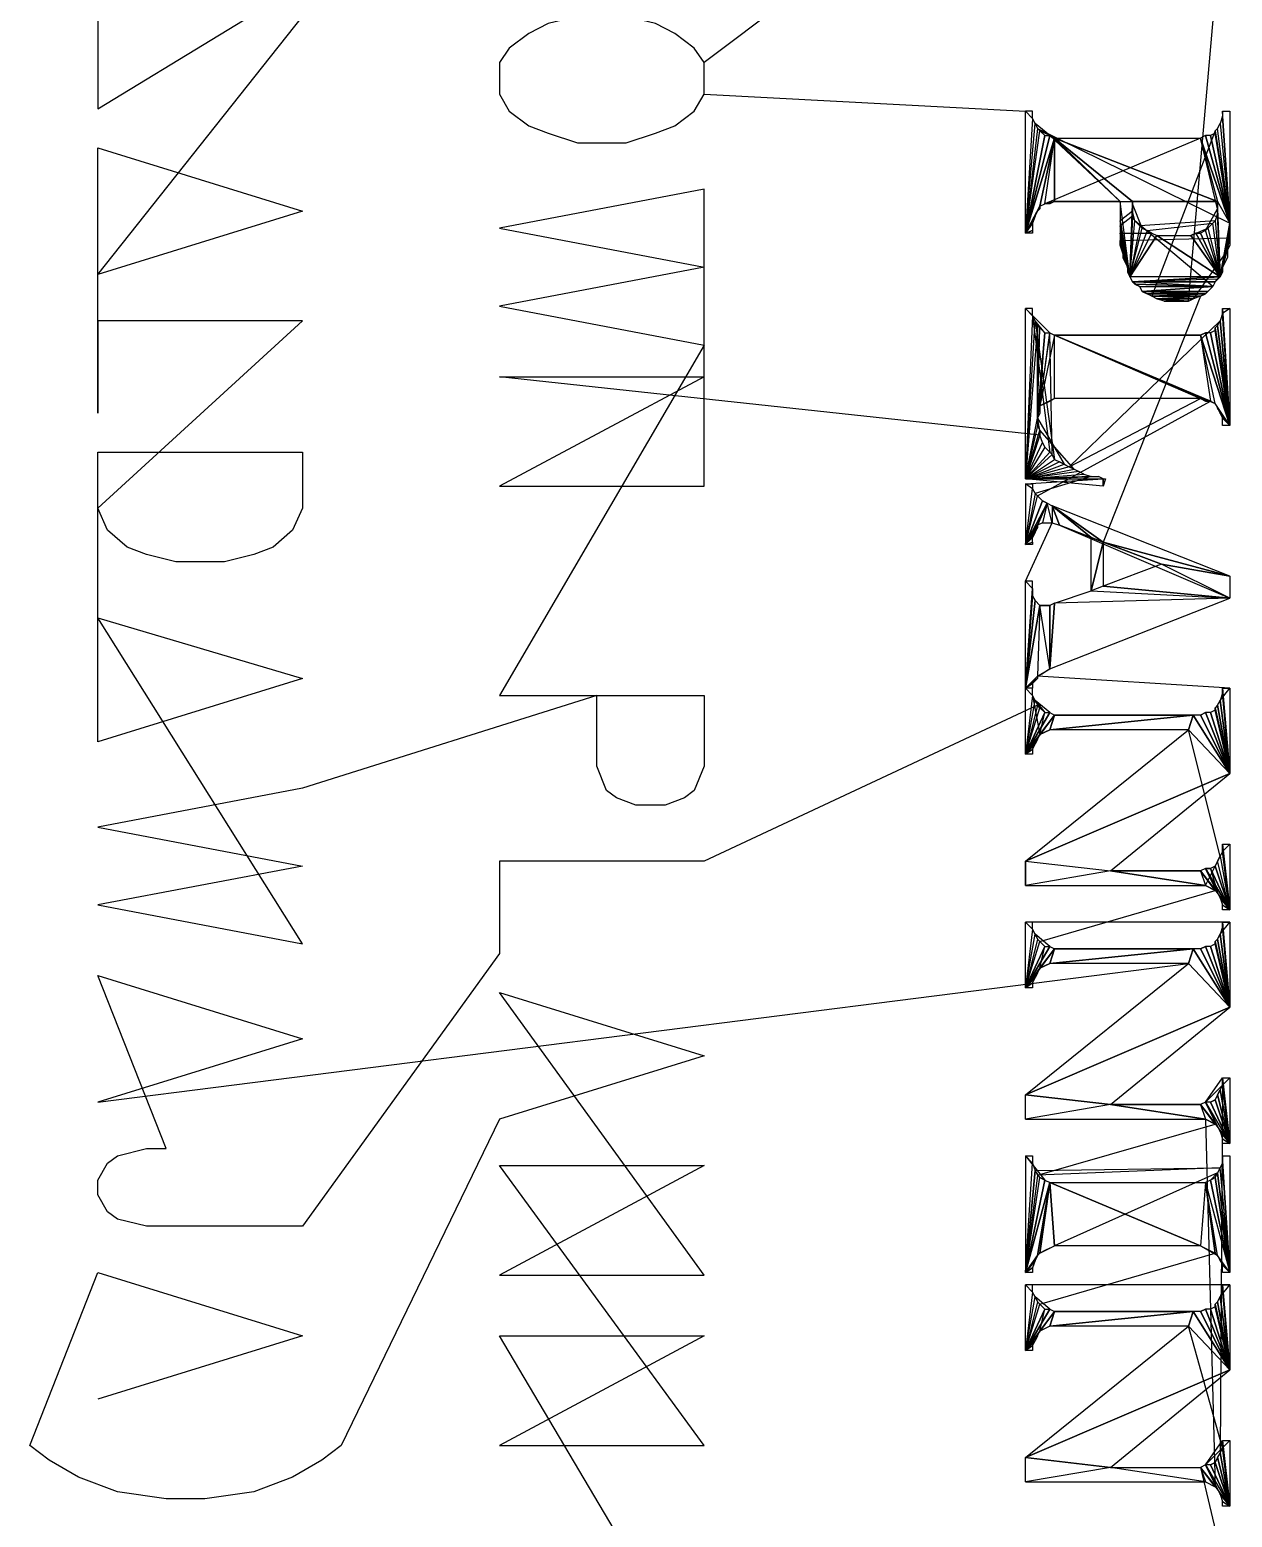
# Model space of a CAD drawing. Header units: metres. Extents: x 0 to 805, y 0 to 1107.
# Drawn here: x 94.04 to 125.41, y 137.3 to 176.1 of the extents above; entities that cross this region are included whole.
import ezdxf

# ---------------------------------------------------------------- set-up
doc = ezdxf.new("R2010")
doc.units = ezdxf.units.M
doc.layers.add('GUIDES', color=8, linetype='Continuous')
doc.layers.add('ROADS', color=7, linetype='Continuous')

msp = doc.modelspace()

# ---------------------------------------------------------------- linework, layer by layer
at = {"layer": 'GUIDES'}
for points in [[(111.626, 175.246), (111.372, 175.627), (110.864, 176.008), (110.356, 176.262), (109.594, 176.452), (108.324, 176.452), (107.562, 176.262), (107.054, 176.008), (106.546, 175.627), (106.292, 175.246), (106.292, 174.42), (106.546, 173.976), (107.054, 173.595), (107.562, 173.404), (108.324, 173.15), (109.594, 173.15), (110.356, 173.404), (110.864, 173.595), (111.372, 173.976), (111.626, 174.42), (111.626, 175.246)], [(120.198, 173.976), (120.008, 173.976), (120.198, 173.785), (120.198, 173.976)], [(120.008, 173.976), (120.198, 173.785), (120.008, 170.801), (120.008, 173.976)], [(125.151, 173.849), (125.088, 173.658), (125.342, 171.055), (125.151, 173.849)], [(125.151, 173.849), (125.342, 171.055), (125.151, 173.976), (125.151, 173.849)], [(125.342, 171.055), (125.151, 173.976), (125.342, 173.976), (125.342, 171.055)], [(120.008, 170.801), (120.262, 173.658), (120.198, 173.785), (120.008, 170.801)], [(120.325, 173.531), (120.008, 170.801), (120.262, 173.658), (120.325, 173.531)], [(120.008, 170.801), (120.389, 173.468), (120.325, 173.531), (120.008, 170.801)], [(120.516, 173.341), (120.008, 170.801), (120.389, 173.468), (120.516, 173.341)], [(124.961, 173.468), (125.342, 171.055), (125.024, 173.531), (124.961, 173.468)], [(125.342, 171.055), (124.961, 173.404), (124.961, 173.468), (125.342, 171.055)], [(125.342, 171.055), (125.024, 173.531), (125.088, 173.658), (125.342, 171.055)], [(120.643, 173.341), (120.77, 173.277), (120.008, 170.801), (120.643, 173.341)], [(120.516, 173.341), (120.643, 173.341), (120.008, 170.801), (120.516, 173.341)], [(120.77, 173.277), (120.389, 171.499), (120.008, 170.801), (120.77, 173.277)], [(120.516, 171.563), (120.77, 173.277), (120.389, 171.499), (120.516, 171.563)], [(120.77, 171.626), (120.516, 171.563), (120.77, 173.277), (120.77, 171.626)], [(125.024, 171.626), (122.802, 171.626), (120.77, 173.277), (125.024, 171.626)], [(122.802, 171.626), (120.77, 173.277), (122.484, 171.626), (122.802, 171.626)], [(120.77, 173.277), (122.484, 171.626), (120.77, 171.626), (120.77, 173.277)], [(120.77, 173.277), (124.58, 173.277), (125.024, 171.626), (120.77, 173.277)], [(124.707, 173.341), (124.58, 173.277), (125.342, 171.055), (124.707, 173.341)], [(124.58, 173.277), (125.024, 171.626), (125.342, 171.055), (124.58, 173.277)], [(124.834, 173.341), (124.707, 173.341), (125.342, 171.055), (124.834, 173.341)], [(124.834, 173.341), (125.342, 171.055), (124.961, 173.404), (124.834, 173.341)], [(120.325, 171.372), (120.389, 171.499), (120.008, 170.801), (120.325, 171.372)], [(120.389, 171.436), (120.325, 171.372), (120.389, 171.499), (120.389, 171.436)], [(120.77, 171.626), (120.643, 171.563), (120.516, 171.563), (120.77, 171.626)], [(122.484, 171.118), (122.738, 169.658), (122.484, 171.626), (122.484, 171.118)], [(122.738, 169.658), (122.484, 171.626), (122.802, 171.626), (122.738, 169.658)], [(122.738, 169.658), (122.802, 171.563), (122.802, 171.626), (122.738, 169.658)], [(122.802, 171.372), (122.738, 169.658), (122.802, 171.563), (122.802, 171.372)], [(125.024, 171.626), (125.024, 171.436), (125.088, 169.658), (125.024, 171.626)], [(125.024, 171.626), (125.342, 171.055), (125.088, 169.658), (125.024, 171.626)], [(120.008, 170.801), (120.262, 171.245), (120.325, 171.372), (120.008, 170.801)], [(120.198, 171.055), (120.008, 170.801), (120.262, 171.245), (120.198, 171.055)], [(122.484, 171.118), (122.484, 170.991), (122.738, 169.658), (122.484, 171.118)], [(122.802, 171.372), (122.802, 171.245), (122.738, 169.658), (122.802, 171.372)], [(122.738, 169.658), (122.865, 171.118), (122.802, 171.245), (122.738, 169.658)], [(122.992, 170.991), (122.738, 169.658), (122.865, 171.118), (122.992, 170.991)], [(125.088, 169.658), (124.897, 171.055), (124.961, 171.118), (125.088, 169.658)], [(125.024, 171.309), (124.961, 171.118), (125.088, 169.658), (125.024, 171.309)], [(125.024, 171.436), (125.024, 171.309), (125.088, 169.658), (125.024, 171.436)], [(120.198, 171.055), (120.198, 170.864), (120.008, 170.801), (120.198, 171.055)], [(120.198, 170.864), (120.198, 170.801), (120.008, 170.801), (120.198, 170.864)], [(122.484, 170.991), (122.484, 170.801), (122.738, 169.658), (122.484, 170.991)], [(122.484, 170.61), (122.675, 169.912), (122.484, 170.801), (122.484, 170.61)], [(122.675, 169.912), (122.484, 170.801), (122.738, 169.658), (122.675, 169.912)], [(122.738, 169.658), (123.056, 170.928), (122.992, 170.991), (122.738, 169.658)], [(123.183, 170.864), (122.738, 169.658), (123.056, 170.928), (123.183, 170.864)], [(122.738, 169.658), (123.31, 170.801), (123.183, 170.864), (122.738, 169.658)], [(123.437, 170.737), (122.738, 169.658), (123.31, 170.801), (123.437, 170.737)], [(125.088, 169.658), (122.738, 169.658), (123.437, 170.737), (125.088, 169.658)], [(123.437, 170.737), (124.326, 170.737), (125.088, 169.658), (123.437, 170.737)], [(124.326, 170.737), (125.088, 169.658), (124.453, 170.801), (124.326, 170.737)], [(124.58, 170.801), (124.453, 170.801), (125.088, 169.658), (124.58, 170.801)], [(124.58, 170.801), (125.088, 169.658), (124.707, 170.864), (124.58, 170.801)], [(125.088, 169.658), (124.707, 170.864), (124.77, 170.928), (125.088, 169.658)], [(124.77, 170.928), (125.088, 169.658), (124.897, 171.055), (124.77, 170.928)], [(125.342, 171.055), (125.342, 170.864), (125.088, 169.658), (125.342, 171.055)], [(125.342, 170.864), (125.342, 170.674), (125.088, 169.658), (125.342, 170.864)], [(122.675, 169.912), (122.484, 170.483), (122.484, 170.61), (122.675, 169.912)], [(125.342, 170.674), (125.151, 169.912), (125.088, 169.658), (125.342, 170.674)], [(125.278, 170.356), (125.342, 170.674), (125.151, 169.912), (125.278, 170.356)], [(125.278, 170.356), (125.278, 170.166), (125.151, 169.912), (125.278, 170.356)], [(125.342, 170.483), (125.278, 170.356), (125.342, 170.674), (125.342, 170.483)], [(122.548, 170.293), (122.548, 170.166), (122.675, 169.912), (122.548, 170.293)], [(122.675, 169.912), (122.675, 169.785), (122.738, 169.658), (122.675, 169.912)], [(122.802, 169.531), (125.088, 169.658), (122.738, 169.658), (122.802, 169.531)], [(125.024, 169.594), (122.802, 169.531), (125.088, 169.658), (125.024, 169.594)], [(122.802, 169.531), (124.961, 169.531), (125.024, 169.594), (122.802, 169.531)], [(125.151, 169.912), (125.151, 169.785), (125.088, 169.658), (125.151, 169.912)], [(122.865, 169.467), (124.897, 169.404), (122.802, 169.531), (122.865, 169.467)], [(124.897, 169.404), (122.802, 169.531), (124.961, 169.531), (124.897, 169.404)], [(122.865, 169.467), (122.992, 169.404), (124.897, 169.404), (122.865, 169.467)], [(122.992, 169.404), (124.897, 169.404), (123.056, 169.277), (122.992, 169.404)], [(124.897, 169.404), (124.77, 169.277), (123.056, 169.277), (124.897, 169.404)], [(123.056, 169.277), (123.183, 169.213), (124.707, 169.213), (123.056, 169.277)], [(124.77, 169.277), (123.056, 169.277), (124.707, 169.213), (124.77, 169.277)], [(123.183, 169.213), (124.707, 169.213), (123.31, 169.15), (123.183, 169.213)], [(124.707, 169.213), (123.31, 169.15), (124.58, 169.15), (124.707, 169.213)], [(120.198, 168.832), (120.008, 168.832), (120.198, 168.642), (120.198, 168.832)], [(120.008, 168.832), (120.198, 168.642), (120.008, 164.387), (120.008, 168.832)], [(123.31, 169.15), (124.58, 169.15), (123.437, 169.086), (123.31, 169.15)], [(124.58, 169.15), (124.389, 169.086), (123.437, 169.086), (124.58, 169.15)], [(124.389, 169.086), (123.437, 169.086), (124.262, 169.023), (124.389, 169.086)], [(123.437, 169.086), (124.262, 169.023), (123.627, 169.023), (123.437, 169.086)], [(125.342, 165.784), (125.151, 168.705), (125.151, 168.832), (125.342, 165.784)], [(125.342, 165.784), (125.151, 168.832), (125.342, 168.832), (125.342, 165.784)], [(120.008, 164.387), (120.262, 168.515), (120.198, 168.642), (120.008, 164.387)], [(120.325, 168.388), (120.008, 164.387), (120.262, 168.515), (120.325, 168.388)], [(120.008, 164.387), (120.325, 165.975), (120.325, 168.388), (120.008, 164.387)], [(120.325, 165.975), (120.389, 168.324), (120.325, 168.388), (120.325, 165.975)], [(124.961, 168.324), (125.342, 165.784), (125.024, 168.388), (124.961, 168.324)], [(125.342, 165.784), (125.024, 168.388), (125.088, 168.515), (125.342, 165.784)], [(125.088, 168.515), (125.342, 165.784), (125.151, 168.705), (125.088, 168.515)], [(120.516, 168.197), (120.325, 165.975), (120.389, 168.324), (120.516, 168.197)], [(120.389, 166.292), (120.643, 168.197), (120.325, 165.975), (120.389, 166.292)], [(120.516, 168.197), (120.643, 168.197), (120.325, 165.975), (120.516, 168.197)], [(120.77, 168.134), (120.389, 166.292), (120.643, 168.197), (120.77, 168.134)], [(120.77, 166.483), (120.77, 168.134), (120.389, 166.292), (120.77, 166.483)], [(124.58, 166.483), (120.77, 166.483), (120.77, 168.134), (124.58, 166.483)], [(124.58, 166.483), (124.834, 166.419), (120.77, 168.134), (124.58, 166.483)], [(124.834, 166.419), (120.77, 168.134), (124.58, 168.134), (124.834, 166.419)], [(124.707, 168.197), (124.58, 168.134), (125.342, 165.784), (124.707, 168.197)], [(124.834, 166.419), (124.961, 166.356), (124.58, 168.134), (124.834, 166.419)], [(124.961, 166.356), (124.58, 168.134), (125.342, 165.784), (124.961, 166.356)], [(124.834, 168.197), (124.707, 168.197), (125.342, 165.784), (124.834, 168.197)], [(124.834, 168.197), (125.342, 165.784), (124.961, 168.261), (124.834, 168.197)], [(125.342, 165.784), (124.961, 168.261), (124.961, 168.324), (125.342, 165.784)], [(120.389, 166.292), (120.643, 166.419), (120.77, 166.483), (120.389, 166.292)], [(124.58, 166.483), (124.707, 166.419), (124.834, 166.419), (124.58, 166.483)], [(120.389, 166.292), (120.389, 166.102), (120.325, 165.975), (120.389, 166.292)], [(124.961, 166.356), (125.024, 166.229), (125.342, 165.784), (124.961, 166.356)], [(125.024, 166.229), (125.088, 166.102), (125.342, 165.784), (125.024, 166.229)], [(125.088, 166.102), (125.151, 165.975), (125.342, 165.784), (125.088, 166.102)], [(120.325, 165.784), (120.008, 164.387), (120.325, 165.975), (120.325, 165.784)], [(120.008, 164.387), (120.389, 165.657), (120.325, 165.784), (120.008, 164.387)], [(125.151, 165.975), (125.342, 165.784), (125.151, 165.784), (125.151, 165.975)], [(120.389, 165.53), (120.008, 164.387), (120.389, 165.657), (120.389, 165.53)], [(120.008, 164.387), (120.452, 165.34), (120.389, 165.53), (120.008, 164.387)], [(120.516, 165.213), (120.008, 164.387), (120.452, 165.34), (120.516, 165.213)], [(95.814, 165.086), (101.148, 165.086), (101.148, 163.625), (100.894, 163.054), (100.386, 162.609), (99.878, 162.419), (99.116, 162.228), (97.846, 162.228), (97.084, 162.419), (96.576, 162.609), (96.068, 163.054), (95.814, 163.625), (95.814, 165.086)], [(120.008, 164.387), (120.643, 165.086), (120.516, 165.213), (120.008, 164.387)], [(120.706, 165.022), (120.008, 164.387), (120.643, 165.086), (120.706, 165.022)], [(120.008, 164.387), (120.77, 164.895), (120.706, 165.022), (120.008, 164.387)], [(120.897, 164.832), (120.008, 164.387), (120.77, 164.895), (120.897, 164.832)], [(120.008, 164.387), (121.024, 164.768), (120.897, 164.832), (120.008, 164.387)], [(121.151, 164.705), (120.008, 164.387), (121.024, 164.768), (121.151, 164.705)], [(120.008, 164.387), (121.278, 164.641), (121.151, 164.705), (120.008, 164.387)], [(121.405, 164.578), (120.008, 164.387), (121.278, 164.641), (121.405, 164.578)], [(120.008, 164.387), (121.532, 164.514), (121.405, 164.578), (120.008, 164.387)], [(121.722, 164.451), (120.008, 164.387), (121.532, 164.514), (121.722, 164.451)], [(121.913, 164.451), (120.008, 164.387), (122.04, 164.387), (121.913, 164.451)], [(121.722, 164.451), (121.913, 164.451), (120.008, 164.387), (121.722, 164.451)], [(120.008, 164.387), (122.04, 164.387), (122.04, 164.197), (120.008, 164.387)], [(120.008, 162.673), (120.198, 164.133), (120.008, 164.26), (120.008, 162.673)], [(120.198, 164.133), (120.008, 164.26), (120.198, 164.26), (120.198, 164.133)], [(120.262, 164.006), (120.008, 162.673), (120.198, 164.133), (120.262, 164.006)], [(122.04, 164.387), (122.103, 164.387), (122.04, 164.197), (122.04, 164.387)], [(120.008, 162.673), (120.325, 163.943), (120.262, 164.006), (120.008, 162.673)], [(120.452, 163.816), (120.008, 162.673), (120.325, 163.943), (120.452, 163.816)], [(120.008, 162.673), (120.579, 163.752), (120.452, 163.816), (120.008, 162.673)], [(120.325, 163.181), (120.008, 162.673), (120.579, 163.752), (120.325, 163.181)], [(120.579, 163.752), (120.452, 163.244), (120.325, 163.181), (120.579, 163.752)], [(120.706, 163.244), (120.579, 163.752), (120.452, 163.244), (120.706, 163.244)], [(120.706, 163.689), (120.706, 163.244), (120.579, 163.752), (120.706, 163.689)], [(120.706, 163.244), (120.897, 163.181), (120.706, 163.689), (120.706, 163.244)], [(120.897, 163.181), (120.706, 163.689), (121.722, 162.863), (120.897, 163.181)], [(120.706, 163.689), (121.722, 162.863), (122.04, 162.736), (120.706, 163.689)], [(120.706, 163.689), (122.04, 162.736), (125.342, 161.847), (120.706, 163.689)], [(120.325, 163.181), (120.325, 163.117), (120.008, 162.673), (120.325, 163.181)], [(120.008, 162.673), (120.262, 162.99), (120.325, 163.117), (120.008, 162.673)], [(120.198, 162.863), (120.008, 162.673), (120.262, 162.99), (120.198, 162.863)], [(120.008, 162.673), (120.198, 162.736), (120.198, 162.863), (120.008, 162.673)], [(120.198, 162.673), (120.008, 162.673), (120.198, 162.736), (120.198, 162.673)], [(121.722, 162.863), (122.04, 162.736), (121.722, 161.466), (121.722, 162.863)], [(122.04, 162.736), (122.04, 161.593), (121.722, 161.466), (122.04, 162.736)], [(122.04, 162.736), (123.564, 162.165), (125.342, 161.847), (122.04, 162.736)], [(123.564, 162.165), (122.04, 161.593), (125.342, 161.276), (123.564, 162.165)], [(123.564, 162.165), (125.342, 161.847), (125.342, 161.276), (123.564, 162.165)], [(120.198, 161.72), (120.008, 161.72), (120.198, 161.53), (120.198, 161.72)], [(120.008, 161.72), (120.198, 161.53), (120.008, 158.926), (120.008, 161.72)], [(120.198, 161.53), (120.198, 161.339), (120.008, 158.926), (120.198, 161.53)], [(121.722, 161.466), (125.342, 161.276), (120.77, 161.149), (121.722, 161.466)], [(122.04, 161.593), (121.722, 161.466), (125.342, 161.276), (122.04, 161.593)], [(120.198, 161.339), (120.262, 161.212), (120.008, 158.926), (120.198, 161.339)], [(120.262, 161.212), (120.389, 161.085), (120.008, 158.926), (120.262, 161.212)], [(120.389, 161.085), (120.325, 159.244), (120.008, 158.926), (120.389, 161.085)], [(120.325, 159.244), (120.643, 159.434), (120.389, 161.085), (120.325, 159.244)], [(120.389, 161.085), (120.643, 161.085), (120.643, 159.434), (120.389, 161.085)], [(125.342, 161.276), (120.77, 161.149), (120.643, 159.434), (125.342, 161.276)], [(120.643, 161.085), (120.643, 159.434), (120.77, 161.149), (120.643, 161.085)], [(120.325, 159.244), (120.325, 159.18), (120.008, 158.926), (120.325, 159.244)], [(120.008, 158.926), (120.198, 159.053), (120.325, 159.18), (120.008, 158.926)], [(120.452, 159.307), (120.325, 159.244), (120.643, 159.434), (120.452, 159.307)], [(120.198, 158.926), (120.008, 158.926), (120.198, 159.053), (120.198, 158.926)], [(120.198, 158.926), (120.008, 158.926), (120.198, 158.736), (120.198, 158.926)], [(120.008, 158.926), (120.198, 158.736), (120.008, 157.212), (120.008, 158.926)], [(120.008, 157.212), (120.262, 158.609), (120.198, 158.736), (120.008, 157.212)], [(125.088, 158.609), (125.342, 156.704), (125.151, 158.799), (125.088, 158.609)], [(125.342, 156.704), (125.151, 158.799), (125.151, 158.926), (125.342, 156.704)], [(125.342, 156.704), (125.151, 158.926), (125.342, 158.926), (125.342, 156.704)], [(120.325, 158.482), (120.008, 157.212), (120.262, 158.609), (120.325, 158.482)], [(120.008, 157.212), (120.389, 158.418), (120.325, 158.482), (120.008, 157.212)], [(120.516, 158.291), (120.008, 157.212), (120.389, 158.418), (120.516, 158.291)], [(124.834, 158.291), (125.342, 156.704), (124.961, 158.355), (124.834, 158.291)], [(124.961, 158.418), (125.342, 156.704), (125.024, 158.482), (124.961, 158.418)], [(125.342, 156.704), (124.961, 158.355), (124.961, 158.418), (125.342, 156.704)], [(125.342, 156.704), (125.024, 158.482), (125.088, 158.609), (125.342, 156.704)], [(120.77, 158.228), (120.008, 157.212), (120.643, 158.291), (120.77, 158.228)], [(120.516, 158.291), (120.643, 158.291), (120.008, 157.212), (120.516, 158.291)], [(120.389, 157.72), (120.77, 158.228), (120.008, 157.212), (120.389, 157.72)], [(120.643, 157.847), (120.389, 157.72), (120.77, 158.228), (120.643, 157.847)], [(124.389, 158.228), (124.262, 157.847), (120.643, 157.847), (124.389, 158.228)], [(120.77, 158.228), (124.389, 158.228), (120.643, 157.847), (120.77, 158.228)], [(124.389, 158.228), (124.262, 157.847), (125.342, 156.704), (124.389, 158.228)], [(124.58, 158.228), (124.389, 158.228), (125.342, 156.704), (124.58, 158.228)], [(124.707, 158.291), (124.58, 158.228), (125.342, 156.704), (124.707, 158.291)], [(124.834, 158.291), (124.707, 158.291), (125.342, 156.704), (124.834, 158.291)], [(124.262, 157.847), (125.342, 156.704), (120.008, 154.418), (124.262, 157.847)], [(120.008, 157.212), (120.325, 157.593), (120.389, 157.72), (120.008, 157.212)], [(120.262, 157.466), (120.008, 157.212), (120.325, 157.593), (120.262, 157.466)], [(120.643, 157.847), (120.516, 157.783), (120.389, 157.72), (120.643, 157.847)], [(120.008, 157.212), (120.198, 157.339), (120.262, 157.466), (120.008, 157.212)], [(120.198, 157.212), (120.008, 157.212), (120.198, 157.339), (120.198, 157.212)], [(125.342, 156.704), (120.008, 154.418), (122.23, 154.164), (125.342, 156.704)], [(125.342, 153.148), (125.151, 154.672), (125.151, 154.862), (125.342, 153.148)], [(125.342, 153.148), (125.151, 154.862), (125.342, 154.862), (125.342, 153.148)], [(125.342, 153.148), (125.024, 154.418), (125.088, 154.545), (125.342, 153.148)], [(125.088, 154.545), (125.342, 153.148), (125.151, 154.672), (125.088, 154.545)], [(120.008, 154.418), (122.23, 154.164), (120.008, 153.783), (120.008, 154.418)], [(120.008, 153.783), (124.707, 153.783), (122.23, 154.164), (120.008, 153.783)], [(124.707, 153.783), (122.23, 154.164), (124.58, 154.164), (124.707, 153.783)], [(124.58, 154.164), (125.024, 153.592), (124.707, 154.227), (124.58, 154.164)], [(124.707, 153.783), (124.961, 153.656), (124.58, 154.164), (124.707, 153.783)], [(124.961, 153.656), (124.58, 154.164), (125.024, 153.592), (124.961, 153.656)], [(125.024, 153.592), (124.707, 154.227), (125.342, 153.148), (125.024, 153.592)], [(124.834, 154.227), (124.707, 154.227), (125.342, 153.148), (124.834, 154.227)], [(124.961, 154.291), (124.834, 154.227), (125.342, 153.148), (124.961, 154.291)], [(124.961, 154.291), (125.342, 153.148), (125.024, 154.418), (124.961, 154.291)], [(124.707, 153.783), (124.834, 153.719), (124.961, 153.656), (124.707, 153.783)], [(125.024, 153.592), (125.088, 153.465), (125.342, 153.148), (125.024, 153.592)], [(125.088, 153.465), (125.151, 153.275), (125.342, 153.148), (125.088, 153.465)], [(125.151, 153.275), (125.342, 153.148), (125.151, 153.148), (125.151, 153.275)], [(120.198, 152.83), (120.008, 152.83), (120.198, 152.64), (120.198, 152.83)], [(120.008, 152.83), (120.198, 152.64), (120.008, 151.116), (120.008, 152.83)], [(120.008, 151.116), (120.262, 152.513), (120.198, 152.64), (120.008, 151.116)], [(120.325, 152.386), (120.008, 151.116), (120.262, 152.513), (120.325, 152.386)], [(125.342, 150.608), (125.024, 152.386), (125.088, 152.513), (125.342, 150.608)], [(125.088, 152.513), (125.342, 150.608), (125.151, 152.703), (125.088, 152.513)], [(125.342, 150.608), (125.151, 152.703), (125.151, 152.83), (125.342, 150.608)], [(125.342, 150.608), (125.151, 152.83), (125.342, 152.83), (125.342, 150.608)], [(120.008, 151.116), (120.389, 152.322), (120.325, 152.386), (120.008, 151.116)], [(120.516, 152.195), (120.008, 151.116), (120.389, 152.322), (120.516, 152.195)], [(120.77, 152.132), (120.008, 151.116), (120.643, 152.195), (120.77, 152.132)], [(120.516, 152.195), (120.643, 152.195), (120.008, 151.116), (120.516, 152.195)], [(120.389, 151.624), (120.77, 152.132), (120.008, 151.116), (120.389, 151.624)], [(120.643, 151.751), (120.389, 151.624), (120.77, 152.132), (120.643, 151.751)], [(124.389, 152.132), (124.262, 151.751), (120.643, 151.751), (124.389, 152.132)], [(120.77, 152.132), (124.389, 152.132), (120.643, 151.751), (120.77, 152.132)], [(124.389, 152.132), (124.262, 151.751), (125.342, 150.608), (124.389, 152.132)], [(124.58, 152.132), (124.389, 152.132), (125.342, 150.608), (124.58, 152.132)], [(124.707, 152.195), (124.58, 152.132), (125.342, 150.608), (124.707, 152.195)], [(124.834, 152.195), (124.707, 152.195), (125.342, 150.608), (124.834, 152.195)], [(124.834, 152.195), (125.342, 150.608), (124.961, 152.259), (124.834, 152.195)], [(124.961, 152.322), (125.342, 150.608), (125.024, 152.386), (124.961, 152.322)], [(125.342, 150.608), (124.961, 152.259), (124.961, 152.322), (125.342, 150.608)], [(124.262, 151.751), (125.342, 150.608), (120.008, 148.322), (124.262, 151.751)], [(120.643, 151.751), (120.516, 151.687), (120.389, 151.624), (120.643, 151.751)], [(120.008, 151.116), (120.325, 151.497), (120.389, 151.624), (120.008, 151.116)], [(120.262, 151.37), (120.008, 151.116), (120.325, 151.497), (120.262, 151.37)], [(120.008, 151.116), (120.198, 151.243), (120.262, 151.37), (120.008, 151.116)], [(120.198, 151.116), (120.008, 151.116), (120.198, 151.243), (120.198, 151.116)], [(125.342, 150.608), (120.008, 148.322), (122.23, 148.068), (125.342, 150.608)], [(125.342, 147.052), (125.151, 148.576), (125.151, 148.766), (125.342, 147.052)], [(125.342, 147.052), (125.151, 148.766), (125.342, 148.766), (125.342, 147.052)], [(120.008, 148.322), (122.23, 148.068), (120.008, 147.687), (120.008, 148.322)], [(124.961, 148.195), (125.342, 147.052), (125.024, 148.322), (124.961, 148.195)], [(125.342, 147.052), (125.024, 148.322), (125.088, 148.449), (125.342, 147.052)], [(125.088, 148.449), (125.342, 147.052), (125.151, 148.576), (125.088, 148.449)], [(120.008, 147.687), (124.707, 147.687), (122.23, 148.068), (120.008, 147.687)], [(124.707, 147.687), (122.23, 148.068), (124.58, 148.068), (124.707, 147.687)], [(124.58, 148.068), (125.024, 147.496), (124.707, 148.131), (124.58, 148.068)], [(124.707, 147.687), (124.961, 147.56), (124.58, 148.068), (124.707, 147.687)], [(124.961, 147.56), (124.58, 148.068), (125.024, 147.496), (124.961, 147.56)], [(125.024, 147.496), (124.707, 148.131), (125.342, 147.052), (125.024, 147.496)], [(124.834, 148.131), (124.707, 148.131), (125.342, 147.052), (124.834, 148.131)], [(124.961, 148.195), (124.834, 148.131), (125.342, 147.052), (124.961, 148.195)], [(124.707, 147.687), (124.834, 147.623), (124.961, 147.56), (124.707, 147.687)], [(125.024, 147.496), (125.088, 147.369), (125.342, 147.052), (125.024, 147.496)], [(125.088, 147.369), (125.151, 147.179), (125.342, 147.052), (125.088, 147.369)], [(125.151, 147.179), (125.342, 147.052), (125.151, 147.052), (125.151, 147.179)], [(120.008, 143.686), (120.198, 146.544), (120.008, 146.734), (120.008, 143.686)], [(120.198, 146.544), (120.008, 146.734), (120.198, 146.734), (120.198, 146.544)], [(125.151, 146.544), (125.342, 143.686), (125.151, 146.734), (125.151, 146.544)], [(125.342, 143.686), (125.151, 146.734), (125.342, 146.734), (125.342, 143.686)], [(120.262, 146.353), (120.008, 143.686), (120.198, 146.544), (120.262, 146.353)], [(120.262, 146.353), (120.325, 146.226), (120.008, 143.686), (120.262, 146.353)], [(125.024, 146.29), (124.961, 146.163), (125.342, 143.686), (125.024, 146.29)], [(125.024, 146.29), (125.342, 143.686), (125.088, 146.417), (125.024, 146.29)], [(125.342, 143.686), (125.088, 146.417), (125.151, 146.544), (125.342, 143.686)], [(120.008, 143.686), (120.389, 146.163), (120.325, 146.226), (120.008, 143.686)], [(120.516, 146.099), (120.008, 143.686), (120.389, 146.163), (120.516, 146.099)], [(120.516, 146.099), (120.643, 146.036), (120.008, 143.686), (120.516, 146.099)], [(120.643, 146.036), (120.325, 144.131), (120.008, 143.686), (120.643, 146.036)], [(120.643, 146.036), (120.389, 144.194), (120.325, 144.131), (120.643, 146.036)], [(120.77, 144.385), (120.643, 146.036), (120.389, 144.194), (120.77, 144.385)], [(124.58, 144.385), (120.77, 144.385), (120.643, 146.036), (124.58, 144.385)], [(120.643, 146.036), (124.707, 146.036), (124.58, 144.385), (120.643, 146.036)], [(124.707, 146.036), (124.58, 144.385), (124.961, 144.194), (124.707, 146.036)], [(124.707, 146.036), (125.342, 143.686), (124.834, 146.099), (124.707, 146.036)], [(124.961, 144.194), (125.024, 144.131), (124.707, 146.036), (124.961, 144.194)], [(125.024, 144.131), (124.707, 146.036), (125.342, 143.686), (125.024, 144.131)], [(125.342, 143.686), (124.834, 146.099), (124.961, 146.163), (125.342, 143.686)], [(120.325, 144.131), (120.262, 144.004), (120.008, 143.686), (120.325, 144.131)], [(120.262, 144.004), (120.198, 143.813), (120.008, 143.686), (120.262, 144.004)], [(120.516, 144.258), (120.389, 144.194), (120.643, 144.321), (120.516, 144.258)], [(125.024, 144.131), (125.088, 144.004), (125.342, 143.686), (125.024, 144.131)], [(125.088, 144.004), (125.151, 143.877), (125.342, 143.686), (125.088, 144.004)], [(120.198, 143.813), (120.198, 143.686), (120.008, 143.686), (120.198, 143.813)], [(125.151, 143.877), (125.342, 143.686), (125.151, 143.686), (125.151, 143.877)], [(120.198, 143.369), (120.008, 143.369), (120.198, 143.178), (120.198, 143.369)], [(120.008, 143.369), (120.198, 143.178), (120.008, 141.654), (120.008, 143.369)], [(120.008, 141.654), (120.262, 143.051), (120.198, 143.178), (120.008, 141.654)], [(125.088, 143.051), (125.342, 141.146), (125.151, 143.242), (125.088, 143.051)], [(125.342, 141.146), (125.151, 143.242), (125.151, 143.369), (125.342, 141.146)], [(125.342, 141.146), (125.151, 143.369), (125.342, 143.369), (125.342, 141.146)], [(120.325, 142.924), (120.008, 141.654), (120.262, 143.051), (120.325, 142.924)], [(120.008, 141.654), (120.389, 142.861), (120.325, 142.924), (120.008, 141.654)], [(120.516, 142.734), (120.008, 141.654), (120.389, 142.861), (120.516, 142.734)], [(124.834, 142.734), (125.342, 141.146), (124.961, 142.797), (124.834, 142.734)], [(124.961, 142.861), (125.342, 141.146), (125.024, 142.924), (124.961, 142.861)], [(125.342, 141.146), (124.961, 142.797), (124.961, 142.861), (125.342, 141.146)], [(125.342, 141.146), (125.024, 142.924), (125.088, 143.051), (125.342, 141.146)], [(120.77, 142.67), (120.008, 141.654), (120.643, 142.734), (120.77, 142.67)], [(120.516, 142.734), (120.643, 142.734), (120.008, 141.654), (120.516, 142.734)], [(120.389, 142.162), (120.77, 142.67), (120.008, 141.654), (120.389, 142.162)], [(120.643, 142.289), (120.389, 142.162), (120.77, 142.67), (120.643, 142.289)], [(124.389, 142.67), (124.262, 142.289), (120.643, 142.289), (124.389, 142.67)], [(120.77, 142.67), (124.389, 142.67), (120.643, 142.289), (120.77, 142.67)], [(124.389, 142.67), (124.262, 142.289), (125.342, 141.146), (124.389, 142.67)], [(124.58, 142.67), (124.389, 142.67), (125.342, 141.146), (124.58, 142.67)], [(124.707, 142.734), (124.58, 142.67), (125.342, 141.146), (124.707, 142.734)], [(124.834, 142.734), (124.707, 142.734), (125.342, 141.146), (124.834, 142.734)], [(124.262, 142.289), (125.342, 141.146), (120.008, 138.86), (124.262, 142.289)], [(120.008, 141.654), (120.325, 142.035), (120.389, 142.162), (120.008, 141.654)], [(120.262, 141.908), (120.008, 141.654), (120.325, 142.035), (120.262, 141.908)], [(120.008, 141.654), (120.198, 141.781), (120.262, 141.908), (120.008, 141.654)], [(120.198, 141.654), (120.008, 141.654), (120.198, 141.781), (120.198, 141.654)], [(125.342, 141.146), (120.008, 138.86), (122.23, 138.606), (125.342, 141.146)], [(125.342, 137.59), (125.151, 139.114), (125.151, 139.305), (125.342, 137.59)], [(125.342, 137.59), (125.151, 139.305), (125.342, 139.305), (125.342, 137.59)], [(125.342, 137.59), (125.024, 138.86), (125.088, 138.987), (125.342, 137.59)], [(125.088, 138.987), (125.342, 137.59), (125.151, 139.114), (125.088, 138.987)], [(120.008, 138.86), (122.23, 138.606), (120.008, 138.225), (120.008, 138.86)], [(120.008, 138.225), (124.707, 138.225), (122.23, 138.606), (120.008, 138.225)], [(124.707, 138.225), (122.23, 138.606), (124.58, 138.606), (124.707, 138.225)], [(124.58, 138.606), (125.024, 138.035), (124.707, 138.67), (124.58, 138.606)], [(124.707, 138.225), (124.961, 138.098), (124.58, 138.606), (124.707, 138.225)], [(124.961, 138.098), (124.58, 138.606), (125.024, 138.035), (124.961, 138.098)], [(125.024, 138.035), (124.707, 138.67), (125.342, 137.59), (125.024, 138.035)], [(124.834, 138.67), (124.707, 138.67), (125.342, 137.59), (124.834, 138.67)], [(124.961, 138.733), (124.834, 138.67), (125.342, 137.59), (124.961, 138.733)], [(124.961, 138.733), (125.342, 137.59), (125.024, 138.86), (124.961, 138.733)], [(125.024, 138.035), (125.088, 137.908), (125.342, 137.59), (125.024, 138.035)], [(125.088, 137.908), (125.151, 137.717), (125.342, 137.59), (125.088, 137.908)], [(125.151, 137.717), (125.342, 137.59), (125.151, 137.59), (125.151, 137.717)]]:
    msp.add_lwpolyline(points, close=True, dxfattribs=at)
at = {"layer": 'ROADS'}
for points in [[(120.325, 181.786), (111.626, 175.246), (111.372, 175.627), (110.864, 176.008), (110.356, 176.262)], [(95.814, 176.452), (95.814, 174.039), (102.164, 177.913)], [(107.562, 176.262), (107.054, 176.008), (106.546, 175.627), (106.292, 175.246), (106.292, 174.42), (106.546, 173.976), (107.054, 173.595), (107.562, 173.404), (108.324, 173.15), (109.594, 173.15), (110.356, 173.404), (110.864, 173.595), (111.372, 173.976), (111.626, 174.42), (120.008, 173.976), (120.198, 173.785), (120.008, 170.801), (120.389, 171.499), (120.77, 173.277), (122.802, 171.626), (125.024, 171.626), (125.024, 171.309), (125.088, 169.658), (122.802, 169.531), (125.088, 169.658), (122.738, 169.658), (123.437, 170.737), (124.326, 170.737), (125.088, 169.658), (124.453, 170.801), (124.58, 170.801), (125.088, 169.658), (124.326, 170.737), (124.77, 170.928), (124.707, 170.864), (125.024, 171.436), (124.58, 173.277), (120.516, 171.563), (120.77, 171.626), (122.484, 171.626), (120.643, 173.341), (120.262, 173.658), (120.325, 173.531), (120.516, 173.341), (120.643, 173.341), (120.389, 173.468), (120.325, 173.531), (125.342, 171.055), (124.961, 173.404), (124.834, 173.341), (125.342, 171.055), (124.834, 173.341), (124.707, 173.341), (125.342, 171.055), (125.342, 171.055), (125.024, 173.531), (125.088, 173.658), (125.342, 171.055), (124.961, 173.468), (123.31, 169.15), (124.58, 169.15), (123.31, 169.15), (124.707, 169.213), (123.056, 169.277), (124.897, 169.404), (122.865, 169.467), (124.897, 169.404), (122.865, 171.118), (122.802, 171.372), (122.484, 171.118), (122.484, 170.801), (123.31, 170.801), (123.183, 170.864), (124.897, 171.055), (124.961, 171.118), (122.992, 170.991), (123.056, 170.928), (122.802, 171.563), (122.802, 171.245), (122.484, 170.991), (122.675, 169.912), (122.548, 170.293), (122.484, 170.61), (125.342, 170.674), (125.151, 169.912), (125.278, 170.356), (124.389, 169.086), (123.437, 169.086), (124.262, 169.023), (124.961, 176.96)], [(123.627, 169.023), (124.262, 169.023), (123.437, 169.086), (124.389, 169.086), (124.707, 169.213), (123.183, 169.213), (123.056, 169.277), (124.77, 169.277), (124.897, 169.404), (122.802, 169.531), (125.088, 169.658), (125.342, 170.674), (125.342, 171.055), (125.151, 173.976), (125.342, 173.976), (125.342, 171.055), (125.151, 173.849), (125.088, 173.658), (125.342, 171.055), (125.342, 170.864), (125.088, 169.658), (124.961, 169.531), (122.802, 169.531), (122.992, 169.404), (124.897, 169.404), (123.056, 169.277), (124.707, 169.213), (123.31, 169.15), (124.58, 169.15), (122.04, 162.736), (121.722, 162.863), (120.706, 163.689), (122.04, 162.736), (125.342, 161.847), (123.564, 162.165), (122.04, 162.736), (122.04, 161.593), (121.722, 161.466), (122.04, 162.736), (121.722, 162.863), (120.706, 163.689), (120.897, 163.181), (125.342, 161.276), (125.342, 161.276), (120.77, 161.149), (120.643, 159.434), (120.643, 161.085), (120.389, 161.085), (120.389, 161.085), (120.008, 158.926), (120.262, 161.212), (120.198, 161.339), (120.198, 161.339), (120.008, 158.926), (120.198, 161.53), (120.008, 161.72), (120.706, 163.244), (120.579, 163.752), (120.325, 163.181), (120.008, 162.673), (120.452, 163.816), (120.579, 163.752), (120.008, 162.673), (120.198, 164.133), (120.008, 164.26), (122.04, 164.387), (122.04, 164.197), (120.008, 164.387), (121.913, 164.451), (121.913, 164.451), (120.008, 164.387), (121.532, 164.514), (121.405, 164.578), (120.008, 164.387), (121.722, 164.451), (120.262, 164.006), (120.325, 163.943), (124.834, 166.419), (124.961, 166.356), (124.58, 168.134), (120.77, 168.134), (124.961, 166.356), (124.58, 168.134), (125.342, 165.784), (125.151, 168.832), (125.342, 168.832), (125.151, 168.705), (125.342, 165.784), (124.58, 168.134), (124.707, 168.197), (124.707, 168.197), (125.342, 165.784), (124.961, 168.261), (124.961, 168.324), (125.342, 165.784), (124.961, 168.261), (125.342, 165.784), (125.024, 168.388), (125.024, 168.388), (125.342, 165.784), (125.088, 168.515), (121.151, 164.705), (121.278, 164.641), (120.389, 165.657), (120.325, 165.975), (120.389, 168.324), (120.325, 168.388), (120.325, 165.975), (121.024, 164.768), (120.897, 164.832), (121.151, 164.705), (124.58, 166.483), (120.77, 166.483), (120.389, 166.292), (120.516, 168.197), (120.262, 168.515), (120.262, 168.515), (120.77, 164.895), (120.706, 165.022), (120.643, 168.197), (120.643, 168.197), (120.008, 168.832), (120.198, 168.642), (120.643, 165.086), (120.516, 165.213), (120.452, 165.34), (120.389, 165.53), (106.292, 167.054), (111.626, 167.054), (106.292, 164.197), (111.626, 164.197), (111.626, 171.944), (106.292, 170.928), (111.626, 169.912), (106.292, 168.896), (111.626, 167.88), (106.292, 158.736), (111.626, 158.736), (111.626, 156.894), (111.372, 156.259), (111.118, 156.069), (110.61, 155.878), (109.848, 155.878), (109.34, 156.069), (109.086, 156.259), (108.832, 156.894), (108.832, 158.736), (101.148, 156.323), (95.814, 155.307), (101.148, 154.291), (95.814, 153.275), (101.148, 152.259), (95.814, 160.768), (101.148, 159.18), (95.814, 157.529), (95.814, 165.086), (101.148, 165.086), (101.148, 163.625), (100.894, 163.054), (100.386, 162.609), (99.878, 162.419), (99.116, 162.228), (97.846, 162.228), (97.084, 162.419), (96.576, 162.609), (96.068, 163.054), (95.814, 163.625), (101.148, 168.515), (95.814, 168.515), (95.814, 166.102), (95.814, 173.023), (101.148, 171.372), (95.814, 169.721), (101.148, 176.452)], [(120.008, 157.212), (120.389, 158.418), (120.325, 158.482), (111.626, 154.418), (106.292, 154.418), (106.292, 152.005), (101.148, 144.893), (97.084, 144.893), (96.322, 145.083), (96.068, 145.274), (95.814, 145.718), (95.814, 146.099), (96.068, 146.544), (96.322, 146.734), (97.084, 146.925), (97.592, 146.925), (95.814, 151.433), (101.148, 149.782), (95.814, 148.131), (124.262, 151.751), (125.342, 150.608), (120.008, 148.322), (122.23, 148.068), (120.008, 147.687), (124.707, 147.687), (122.23, 148.068), (120.008, 148.322), (125.342, 150.608), (124.262, 151.751), (124.389, 152.132), (124.262, 151.751), (120.643, 151.751), (124.389, 152.132), (120.77, 152.132), (124.389, 152.132), (124.389, 152.132), (125.342, 150.608), (124.58, 152.132), (124.707, 152.195), (124.707, 152.195), (125.342, 150.608), (124.961, 152.259), (124.961, 152.322), (125.342, 150.608), (124.961, 152.259), (125.342, 150.608), (125.024, 152.386), (125.024, 152.386), (125.342, 150.608), (125.151, 152.703), (125.151, 152.83), (125.342, 150.608), (125.088, 152.513), (125.342, 152.83), (120.008, 152.83), (120.198, 152.64), (120.008, 151.116), (120.389, 151.624), (120.516, 152.195), (120.643, 152.195), (120.262, 152.513), (120.325, 152.386), (120.516, 152.195), (120.389, 152.322), (124.961, 153.656), (124.58, 154.164), (125.024, 153.592), (124.707, 154.227), (125.342, 153.148), (125.151, 154.862), (125.342, 154.862), (125.151, 154.672), (125.342, 153.148), (124.707, 154.227), (124.834, 154.227), (125.024, 153.592), (124.58, 154.164), (122.23, 154.164), (124.707, 153.783), (125.088, 154.545), (125.024, 154.418), (124.961, 154.291), (125.088, 154.545), (124.262, 157.847), (125.342, 156.704), (120.008, 154.418), (120.008, 153.783), (120.008, 154.418), (125.342, 156.704), (124.262, 157.847), (124.389, 158.228), (124.262, 157.847), (120.643, 157.847), (124.389, 158.228), (120.77, 158.228), (124.389, 158.228), (124.389, 158.228), (125.342, 156.704), (124.58, 158.228), (124.707, 158.291), (124.707, 158.291), (125.342, 156.704), (124.961, 158.355), (124.961, 158.418), (125.342, 156.704), (124.961, 158.355), (125.342, 156.704), (125.024, 158.482), (125.024, 158.482), (125.342, 156.704), (125.151, 158.799), (125.151, 158.926), (125.342, 156.704), (125.088, 158.609), (125.342, 158.926), (120.325, 159.244), (120.643, 159.434), (120.389, 161.085), (120.325, 159.244), (120.008, 158.926), (120.198, 158.736), (120.389, 157.72), (120.516, 158.291), (120.643, 158.291), (120.262, 158.609), (120.516, 158.291)], [(111.626, 133.018), (106.292, 142.035), (111.626, 142.035), (106.292, 139.178), (111.626, 139.178), (106.292, 146.48), (111.626, 146.48), (106.292, 143.623), (111.626, 143.623), (106.292, 150.989), (111.626, 149.338), (106.292, 147.687), (102.164, 139.178), (101.656, 138.797), (100.894, 138.352), (99.878, 137.971), (98.608, 137.781), (97.592, 137.781), (96.322, 137.971), (95.306, 138.352), (94.544, 138.797), (94.036, 139.178), (95.814, 143.686), (101.148, 142.035), (95.814, 140.384)], [(125.088, 148.449), (125.024, 148.322), (125.342, 147.052), (124.834, 148.131), (124.961, 148.195), (125.342, 147.052), (125.088, 148.449), (125.342, 147.052), (125.151, 148.576), (125.088, 138.987), (125.024, 138.86), (125.342, 137.59), (124.834, 138.67), (124.961, 138.733), (125.342, 137.59), (125.088, 138.987), (125.342, 137.59), (125.151, 139.114), (124.262, 142.289), (125.342, 141.146), (120.008, 138.86), (122.23, 138.606), (120.008, 138.225), (124.707, 138.225), (122.23, 138.606), (120.008, 138.86), (125.342, 141.146), (124.262, 142.289), (124.389, 142.67), (124.262, 142.289), (120.643, 142.289), (124.389, 142.67), (120.77, 142.67), (124.389, 142.67), (124.389, 142.67), (125.342, 141.146), (124.58, 142.67), (124.707, 142.734), (124.707, 142.734), (125.342, 141.146), (124.961, 142.797), (124.961, 142.861), (125.342, 141.146), (124.961, 142.797), (125.342, 141.146), (125.024, 142.924), (125.024, 142.924), (125.342, 141.146), (125.151, 143.242), (125.151, 143.369), (125.342, 141.146), (125.088, 143.051), (125.342, 143.369), (120.008, 143.369), (120.198, 143.178), (120.008, 141.654), (120.389, 142.162), (120.516, 142.734), (120.643, 142.734), (120.262, 143.051), (120.325, 142.924), (120.516, 142.734), (120.389, 142.861), (124.961, 144.194), (125.024, 144.131), (124.707, 146.036), (124.58, 144.385), (125.024, 144.131), (124.707, 146.036), (125.342, 143.686), (125.151, 146.734), (125.342, 146.734), (125.342, 143.686), (125.151, 146.544), (125.342, 143.686), (125.024, 146.29), (124.834, 146.099), (125.342, 143.686), (124.961, 146.163), (125.024, 146.29), (120.77, 144.385), (120.643, 146.036), (120.325, 144.131), (120.389, 144.194), (120.643, 146.036), (120.77, 144.385), (120.643, 146.036), (120.325, 144.131), (120.008, 143.686), (120.198, 146.544), (120.008, 146.734), (120.516, 146.099), (120.516, 146.099), (120.389, 146.163), (120.262, 146.353), (125.088, 146.417), (120.325, 146.226), (124.961, 147.56), (124.58, 148.068), (125.024, 147.496), (124.707, 148.131), (125.151, 148.766), (125.342, 148.766), (124.707, 148.131), (125.024, 147.496), (124.58, 148.068), (122.23, 148.068), (124.707, 147.687), (124.961, 138.098), (124.58, 138.606), (125.024, 138.035), (124.707, 138.67), (125.151, 139.305), (125.342, 139.305), (124.707, 138.67), (125.024, 138.035), (124.58, 138.606), (125.405, 135.114)]]:
    msp.add_lwpolyline(points, dxfattribs=at)

doc.saveas('drawing.dxf')
